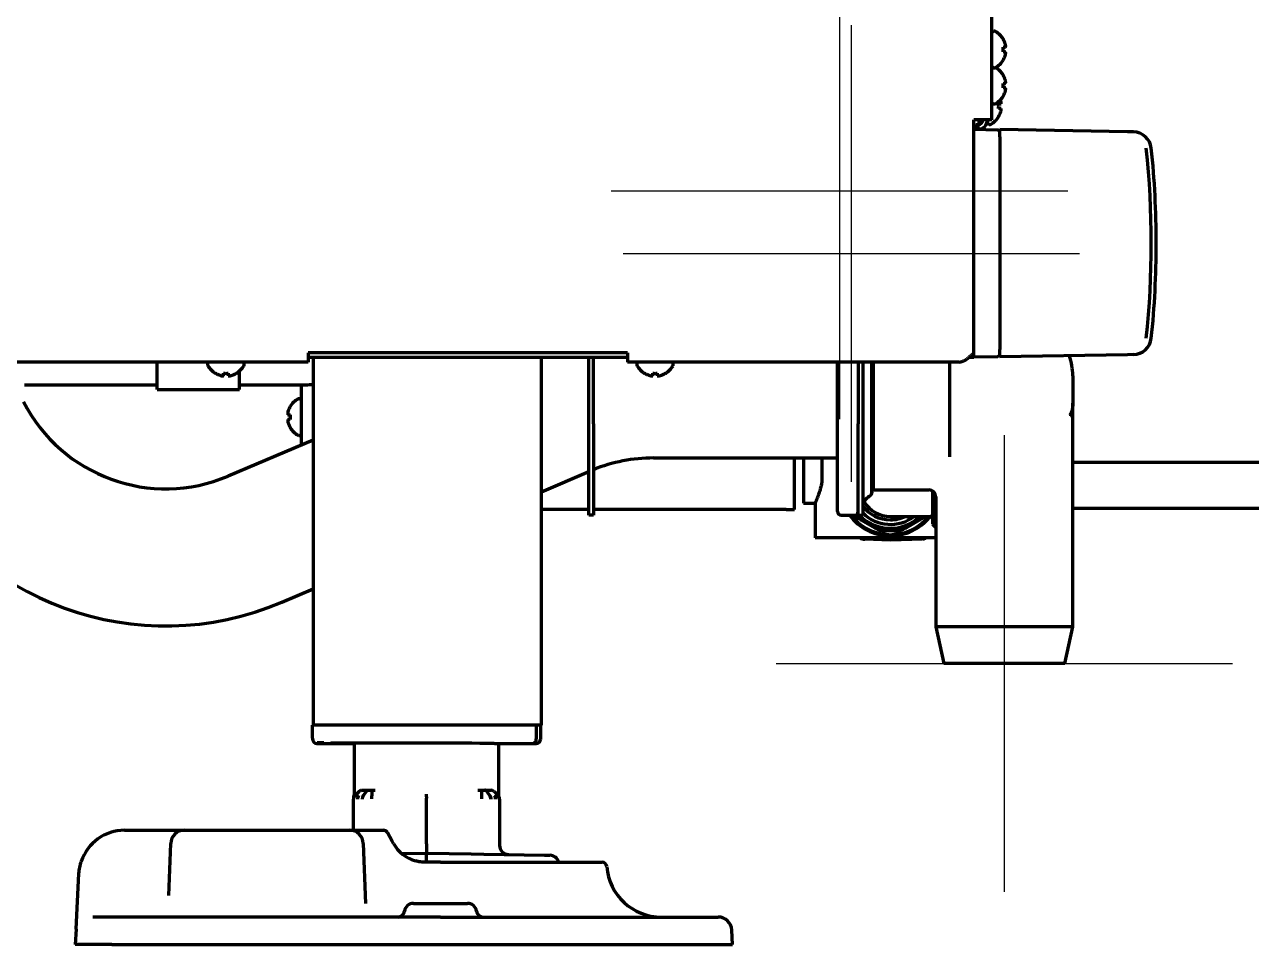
# Model space of a CAD drawing. Header units: inches. Extents: x 904 to 7172, y 213 to 5528.
# Drawn here: x 1919.1 to 2187.9, y 1858.2 to 2059.6 of the extents above; entities that cross this region are included whole.
import ezdxf

# ---------------------------------------------------------------- set-up
doc = ezdxf.new("R2010")
doc.units = ezdxf.units.IN
doc.layers.add('GEOM', color=7, linetype='Continuous')

# ---------------------------------------------------------------- blocks, each defined once
blk = doc.blocks.new('A$C0B5A562A')
at = {"color": 6}
for p, q in [((0, 50), (0, -50)), ((-50, 0), (50, 0))]:
    blk.add_line(p, q, dxfattribs=at)
blk = doc.blocks.new('A$C29D5572B')
at = {"color": 1}
for p, q in [((0, 50), (0, -50)), ((-50, 0), (50, 0))]:
    blk.add_line(p, q, dxfattribs=at)
blk = doc.blocks.new('A$C0F8E2EAE')
blk.add_blockref('A$C29D5572B', (0, 0))
blk = doc.blocks.new('A$C76516A4E')
at = {"color": 3}
for p, q in [((0, 50), (0, -50)), ((-50, 0), (50, 0))]:
    blk.add_line(p, q, dxfattribs=at)

msp = doc.modelspace()

# ---------------------------------------------------------------- linework, layer by layer
at = {"linetype": 'Continuous', "lineweight": 70}
for p, q in [((2131.06, 2038.72), (2131.06, 3690.22)), ((2131.66, 2058.12), (2131.46, 2058.12)), ((2133.5, 2056.42), (2133.54, 2056.42)), ((2133.54, 2051.82), (2133.5, 2051.82)), ((2131.46, 2050.12), (2131.66, 2050.12)), ((2131.86, 2050.17), (2131.85, 2050.17)), ((2133.5, 2048.52), (2133.54, 2048.52)), ((2133.54, 2043.92), (2133.5, 2043.92)), ((2131.46, 2042.22), (2131.66, 2042.22)), ((2127.06, 1987.72), (2127.06, 2038.72)), ((2129.06, 2038.72), (2127.06, 2038.72)), ((2127.56, 2037.72), (2128.06, 2037.72)), ((2127.56, 2036.72), (2127.56, 2037.72)), ((2128.06, 2036.72), (2128.06, 2037.72)), ((2128.26, 2037.74), (2128.26, 2038.72)), ((2131.06, 2038.72), (2129.06, 2038.72)), ((2130.06, 2038.72), (2130.06, 2038.12)), ((2130.46, 2037.72), (2130.66, 2037.72)), ((2132.54, 2039.42), (2132.5, 2039.42)), ((2127.56, 2036.72), (2127.05, 2036.72)), ((2132.32, 2036.5), (2127.06, 2036.6)), ((2127.56, 2036.72), (2128.06, 2036.72)), ((2132.81, 2036.22), (2132.76, 2036.22)), ((2160.72, 2036.11), (2132.81, 2036.6)), ((2132.81, 2035), (2132.81, 2036.6)), ((2132.81, 2035), (2132.81, 1988.45)), ((2162.06, 2036.09), (2160.72, 2036.11)), ((2051.25, 1986.72), (1981.25, 1986.72)), ((1981.26, 1987.72), (1981.26, 1985.72)), ((2051.26, 1987.72), (1981.26, 1987.72)), ((1982.36, 1986.72), (1982.36, 1906.22)), ((2032.36, 1906.22), (2032.36, 1986.72)), ((2042.76, 1972.22), (2042.76, 1986.72)), ((2043.76, 1972.22), (2043.76, 1986.72)), ((2051.26, 1987.72), (2051.26, 1985.72)), ((2127.06, 1986.72), (2125.95, 1986.72)), ((2127.06, 1986.72), (2127.06, 1987.71)), ((2127.06, 1986.85), (2127.06, 1987.55)), ((2127.06, 1986.85), (2132.32, 1986.94)), ((2132.76, 1987.22), (2132.81, 1987.22)), ((2132.81, 1986.85), (2132.81, 1988.45)), ((2160.72, 1987.33), (2132.81, 1986.85)), ((2162.06, 1987.36), (2160.72, 1987.33)), ((1981.26, 1985.72), (1157.26, 1985.72)), ((1948.21, 1981.72), (1948.21, 1985.72)), ((1959.26, 1985.32), (1959.26, 1985.12)), ((1966.21, 1981.72), (1966.21, 1983.72)), ((1967.26, 1985.12), (1967.26, 1985.32)), ((2123.86, 1985.72), (2051.26, 1985.72)), ((2053.26, 1985.32), (2053.26, 1985.12)), ((2061.26, 1985.12), (2061.26, 1985.32)), ((2097.26, 1952.97), (2097.26, 1985.72)), ((2101.76, 1985.72), (2101.76, 1972.22)), ((2102.76, 1985.72), (2102.76, 1972.22)), ((2104.76, 1957.25), (2104.76, 1985.72)), ((2105.01, 1985.72), (2105.01, 1957.47)), ((2121.76, 1985.72), (2121.76, 1964.95)), ((1948.21, 1979.72), (1948.21, 1981.72)), ((1960.96, 1983.24), (1960.96, 1983.28)), ((1965.56, 1983.28), (1965.56, 1983.24)), ((1966.21, 1979.72), (1966.21, 1981.72)), ((2054.96, 1983.24), (2054.96, 1983.28)), ((2059.56, 1983.28), (2059.56, 1983.24)), ((2148.76, 1982.72), (2148.76, 1976.72)), ((1919.15, 1980.72), (1948.21, 1980.72)), ((1948.21, 1979.72), (1966.21, 1979.72)), ((1966.21, 1980.72), (1979.15, 1980.72)), ((1979.81, 1967.57), (1979.81, 1980.76)), ((1977.33, 1975.97), (1977.36, 1975.97)), ((1979.41, 1977.67), (1979.21, 1977.67)), ((2148.76, 1927.72), (2148.76, 1976.7)), ((1977.36, 1971.37), (1977.33, 1971.37)), ((2042.76, 1952.22), (2042.76, 1972.22)), ((2043.76, 1972.22), (2043.76, 1952.22)), ((2101.76, 1952.22), (2101.76, 1972.22)), ((2102.76, 1972.22), (2102.76, 1952.22)), ((1982.36, 1968.65), (1963.77, 1960.75)), ((1979.21, 1969.67), (1979.41, 1969.67)), ((2056.94, 1964.72), (2097.26, 1964.72)), ((2087.81, 1953.42), (2087.81, 1964.72)), ((2089.81, 1964.72), (2089.81, 1962.27)), ((2093.81, 1964.72), (2093.81, 1959.4)), ((2089.81, 1962.27), (2089.81, 1954.82)), ((2195.61, 1963.72), (2148.76, 1963.72)), ((2032.36, 1957.3), (2042.76, 1961.72)), ((2104.76, 1957.41), (2105.01, 1957.47)), ((2105.01, 1957.72), (2117.26, 1957.72)), ((2118.01, 1957.52), (2118.01, 1950.22)), ((2089.81, 1954.82), (2092.35, 1954.82)), ((2092.31, 1954.92), (2092.31, 1947.22)), ((2118.76, 1956.22), (2118.76, 1927.72)), ((2042.76, 1953.42), (2032.36, 1953.42)), ((2043.76, 1952.22), (2042.76, 1952.22)), ((2086.01, 1953.42), (2043.76, 1953.42)), ((2086.01, 1953.42), (2087.81, 1953.42)), ((2098.01, 1952.22), (2101.01, 1952.22)), ((2101.76, 1952.22), (2102.76, 1952.22)), ((2108.81, 1951.92), (2117.51, 1951.92)), ((2148.76, 1953.72), (2195.61, 1953.72)), ((2102.49, 1951.11), (2105.38, 1949.45)), ((2112.24, 1949.45), (2115.13, 1951.11)), ((2118.01, 1950.22), (2118.76, 1949.47)), ((2107.81, 1947.22), (2092.31, 1947.22)), ((2108.81, 1946.72), (2103.22, 1946.92)), ((2106.81, 1947.22), (2106.81, 1947.02)), ((2107.81, 1947.02), (2106.81, 1947.02)), ((2107.81, 1947.22), (2107.81, 1947.02)), ((2109.81, 1947.22), (2107.81, 1947.22)), ((2109.81, 1947.02), (2107.81, 1947.02)), ((2108.81, 1946.72), (2108.81, 1947.22)), ((2115.84, 1946.97), (2108.81, 1946.72)), ((2109.81, 1947.02), (2109.81, 1947.22)), ((2118.76, 1947.22), (2109.81, 1947.22)), ((2110.81, 1947.02), (2109.81, 1947.02)), ((2110.81, 1947.22), (2110.81, 1947.02)), ((1975.5, 1933.14), (1982.36, 1936.05)), ((2118.76, 1927.72), (2120.51, 1919.72)), ((2148.76, 1927.72), (2118.76, 1927.72)), ((2147.01, 1919.72), (2148.76, 1927.72)), ((2147.01, 1919.72), (2120.51, 1919.72)), ((1982.21, 1906.22), (1982.36, 1906.22)), ((1982.21, 1903.37), (1982.21, 1906.22)), ((1984.16, 1906.22), (1982.36, 1906.22)), ((2030.56, 1906.22), (1984.16, 1906.22)), ((2032.36, 1906.22), (2030.56, 1906.22)), ((2031.25, 1906.22), (2031.25, 1903.22)), ((2031.25, 1906.22), (2031.25, 1903.22)), ((2032.21, 1903.23), (2032.21, 1906.22)), ((1982.21, 1903.37), (1982.21, 1903.23)), ((1983.64, 1902.22), (1983.87, 1902.22)), ((1983.88, 1902.22), (1991.33, 1902.22)), ((1983.88, 1902.22), (1991.33, 1902.22)), ((1991.33, 1902.31), (1991.33, 1890.53)), ((2022.06, 1902.22), (2030.54, 1902.22)), ((2022.06, 1902.22), (2030.54, 1902.22)), ((2023.08, 1890.53), (2023.08, 1902.22)), ((2030.55, 1902.22), (2030.78, 1902.22)), ((1991.21, 1883.22), (1991.21, 1890.03)), ((1992.42, 1891.68), (1991.5, 1890.73)), ((1993.12, 1891.98), (1993.43, 1891.98)), ((1993.97, 1891.7), (1993.32, 1890.76)), ((1993.43, 1891.98), (1994.46, 1892)), ((1995.19, 1891.72), (1995.19, 1890.78)), ((1995.2, 1892.01), (1995.96, 1892.03)), ((2007.21, 1880.22), (2007.21, 1890.28)), ((2018.46, 1892.03), (2019.22, 1892.01)), ((2019.23, 1891.72), (2019.23, 1890.78)), ((2019.96, 1892), (2020.99, 1891.98)), ((2020.45, 1891.7), (2021.1, 1890.76)), ((2020.99, 1891.98), (2021.3, 1891.98)), ((2021.1, 1890.76), (2021.1, 1890.76)), ((2022, 1891.68), (2022.92, 1890.73)), ((2023.21, 1890.03), (2023.21, 1879.91)), ((1941.06, 1883.22), (1945.94, 1883.22)), ((1945.94, 1883.22), (1954.16, 1883.22)), ((1954.16, 1883.22), (1959.65, 1883.22)), ((1959.65, 1883.22), (1984.87, 1883.22)), ((1984.87, 1883.22), (1990.36, 1883.22)), ((1990.36, 1883.22), (1996.36, 1883.22)), ((1996.36, 1883.22), (1997.76, 1883.22)), ((1999.69, 1880.81), (1998.63, 1882.71)), ((1950.76, 1868.96), (1951.16, 1880.33)), ((1993.36, 1880.33), (1993.82, 1867.21)), ((1999.97, 1880.32), (1999.69, 1880.81)), ((2001.77, 1878.13), (2007.1, 1878.22)), ((2010.26, 1876.22), (2006.95, 1876.22)), ((2007.1, 1878.22), (2007.21, 1878.22)), ((2007.21, 1878.22), (2007.31, 1878.22)), ((2007.31, 1878.22), (2017.01, 1878.05)), ((2010.26, 1876.22), (2045.68, 1876.22)), ((2017.01, 1878.05), (2019.76, 1878)), ((2019.76, 1878), (2033.06, 1877.77)), ((2033.06, 1877.77), (2034.23, 1877.75)), ((1930.44, 1861.6), (1931.07, 1873.75)), ((2004.35, 1867.22), (2016.16, 1867.22)), ((1938.41, 1864.22), (1934.09, 1864.22)), ((2010.26, 1864.22), (1938.41, 1864.22)), ((2010.26, 1864.22), (2071.1, 1864.22)), ((1930.44, 1861.6), (1930.26, 1858.22)), ((2074.26, 1858.22), (2074.09, 1861.38)), ((1938.25, 1858.22), (1930.26, 1858.22)), ((1938.25, 1858.22), (2010.26, 1858.22)), ((2010.26, 1858.22), (2074.26, 1858.22))]:
    msp.add_line(p, q, dxfattribs=at)
for centre, radius, start, end in [((2131.46, 2057.72), 0.4, 90, 180), ((2131.66, 2057.72), 0.4, 59.6988, 90), ((2129.44, 2053.92), 4.8, 31.5837, 59.6988), ((2129.76, 2054.12), 3.78, 0.0035, 7.6041), ((2129.76, 2054.12), 3.78, 352.3959, 359.9965), ((2129.44, 2054.32), 4.8, 300.3012, 328.4186), ((2131.46, 2050.52), 0.4, 180, 270), ((2131.46, 2049.82), 0.4, 118.9561, 180), ((2131.66, 2050.52), 0.4, 270, 300.3012), ((2129.44, 2046.02), 4.8, 31.5837, 59.6988), ((2129.76, 2046.22), 3.78, 0.0035, 7.6041), ((2129.76, 2046.22), 3.78, 352.3959, 359.9965), ((2131.46, 2042.62), 0.4, 180, 270), ((2129.44, 2046.42), 4.8, 300.3012, 328.4186), ((2131.66, 2042.62), 0.4, 270, 300.3012), ((2128.76, 2041.72), 3.78, 0.0035, 7.6041), ((2128.76, 2041.72), 3.78, 352.3959, 359.9965), ((2128.06, 2038.72), 1, 270, 0), ((2128.06, 2038.72), 2, 270, 0), ((2130.46, 2038.12), 0.4, 180, 270), ((2130.66, 2038.12), 0.4, 270, 300.3012), ((2128.44, 2041.92), 4.8, 300.3012, 328.4186), ((2132.31, 2036.01), 0.5, 0, 89), ((2161.99, 2032.09), 4, 5.987, 89), ((1967.81, 2011.72), 199.25, 0, 5.987), ((1967.81, 2011.72), 199.25, 354.013, 0), ((2161.99, 1991.36), 4, 271, 354.013), ((2132.31, 1987.44), 0.5, 271, 0), ((2134.76, 1982.72), 14, 0, 18.2798), ((1959.66, 1985.32), 0.4, 90, 180), ((1959.66, 1985.12), 0.4, 180, 210.3012), ((1963.46, 1987.34), 4.8, 210.3012, 238.6273), ((1963.06, 1987.34), 4.8, 301.3727, 329.6988), ((1966.86, 1985.32), 0.4, 0, 90), ((1966.86, 1985.12), 0.4, 329.6988, 0), ((2053.66, 1985.32), 0.4, 90, 180), ((2053.66, 1985.12), 0.4, 180, 210.3012), ((2057.46, 1987.34), 4.8, 210.3012, 238.6273), ((2057.06, 1987.34), 4.8, 301.3727, 329.6988), ((2060.86, 1985.32), 0.4, 0, 90), ((2060.86, 1985.12), 0.4, 329.6988, 0), ((1950.08, 1992.96), 35, 207.0721, 293.0255), ((1981.43, 1973.47), 4.8, 120.3012, 148.4186), ((1979.21, 1977.27), 0.4, 90, 120.3012), ((1979.41, 1977.27), 0.4, 0, 90), ((1981.11, 1973.67), 3.78, 172.3959, 179.9965), ((1981.11, 1973.67), 3.78, 180.0035, 187.6041), ((1981.43, 1973.87), 4.8, 211.5837, 239.6988), ((1979.41, 1970.07), 0.4, 270, 0), ((1979.21, 1970.07), 0.4, 239.6988, 270), ((2056.94, 1929.72), 35, 90, 112.1286), ((1950.08, 1992.96), 65, 207.0721, 293.0255), ((2103.76, 1957.25), 1, 306.1436, 0), ((2117.26, 1956.22), 1.5, 359.9468, 90.6469), ((2109.07, 1949.98), 8, 126.1436, 142.769), ((2108.81, 1958.72), 7.55, 216.7425, 270), ((2108.81, 1958.72), 6.8, 211.9641, 270), ((2098.01, 1952.97), 0.75, 180, 270), ((2108.81, 1958.72), 11.05, 216.0281, 322.0144), ((2108.81, 1958.72), 10.8, 217.003, 265.4744), ((2101.01, 1952.97), 0.75, 270, 0), ((2108.81, 1958.72), 9.89, 220.6265, 230.3074), ((2108.81, 1958.72), 9.65, 220.3537, 315.1969), ((2108.81, 1958.72), 9.4, 223.7512, 313.6612), ((2108.81, 1958.72), 8.55, 224.9606, 307.3106), ((2108.81, 1958.72), 7.55, 270, 295.7569), ((2108.81, 1958.72), 10.8, 274.5256, 320.9766), ((2108.81, 1958.72), 9.89, 309.6926, 316.5692), ((2117.51, 1951.42), 0.5, 0, 90), ((2108.81, 1958.72), 9.89, 249.6926, 290.3074), ((2103.31, 1949.42), 2.5, 241.3332, 268), ((2108.81, 1958.72), 10.8, 265.4744, 274.5256), ((2115.81, 1947.97), 1, 272, 311.8365), ((1992.21, 1890.03), 1, 135.5, 180), ((1989.33, 1890.89), 2, 344.3099, 0.04), ((1993.14, 1890.98), 1, 91, 135.5), ((2022.21, 1890.03), 1, 0, 44.5), ((1941.06, 1873.22), 10, 90, 161.5533), ((1954.16, 1880.22), 3, 90, 178), ((1990.36, 1880.22), 3, 2, 90), ((1997.76, 1882.22), 1, 29.22, 90), ((2006.95, 1884.22), 8, 209.22, 254.6843), ((2025.21, 1879.91), 2, 180, 269), ((2034.2, 1875.75), 2, 13.6323, 89), ((2045.68, 1875.22), 1, 4.4117, 90), ((2058.64, 1876.22), 12, 184.4117, 270), ((2000.89, 1865.72), 1.5, 270, 351.7868), ((2004.35, 1865.22), 2, 90, 171.7868), ((2016.16, 1865.22), 2, 8.2132, 90), ((2019.63, 1865.72), 1.5, 188.2132, 270), ((2071.1, 1861.22), 3, 3, 90)]:
    msp.add_arc(centre, radius, start, end, dxfattribs=at)
for centre, major_axis, ratio, start_param, end_param in [((1968.23, 2011.72), (0, -197.77), 0.999848, 1.465422, 1.67617), ((1983.21, 1903.23), (1, 0), 0.999995, 3.141593, 4.709304), ((2030.54, 1903.22), (0, 1), 0.707107, 3.141593, 4.712389), ((2030.54, 1903.22), (0, 1), 0.707107, 3.141593, 4.712389), ((2031.21, 1903.23), (1, 0), 0.999995, 4.715474, 6.283185), ((1984.71, 1902.22), (-1.5, 0), 0.003085, 0.00001, 0.785408), ((1984.71, 1902.36), (-1.5, 0), 0.003085, 4.712399, 5.977528), ((2007.21, 1902.22), (-21, 0.06), 0.003085, 3.927, 6.996876), ((2029.71, 1902.22), (1.5, 0), 0.003085, 5.497778, 6.283176), ((1992.8, 1890.04), (0.01, -1), 0.707088, 3.925849, 4.70425), ((2019.2, 1891.01), (-0.017, -1), 0.01745, 2.356346, 3.141594), ((2020.59, 1890.06), (-0.017, -1), 0.707053, 1.583129, 2.362365), ((2021.28, 1890.98), (0, 1), 1, 5.48906, 6.265732), ((2021.62, 1890.04), (-0.01, -1), 0.707088, 1.578072, 2.357338)]:
    msp.add_ellipse(centre, major_axis=major_axis, ratio=ratio, start_param=start_param, end_param=end_param, dxfattribs=at)
for points, degree in [([(2134.06, 2055.12), (2134.04, 2055.18), (2134.01, 2055.28), (2133.96, 2055.45), (2133.9, 2055.6), (2133.84, 2055.76), (2133.78, 2055.91), (2133.7, 2056.07), (2133.62, 2056.23), (2133.54, 2056.36), (2133.5, 2056.42)], 3), ([(2134.06, 2053.62), (2134.04, 2053.62), (2134.01, 2053.62), (2133.96, 2053.62), (2133.9, 2053.62), (2133.84, 2053.62), (2133.78, 2053.62), (2133.7, 2053.62), (2133.62, 2053.62), (2133.54, 2053.62), (2133.5, 2053.62)], 3), ([(2134.06, 2054.62), (2134.06, 2054.65), (2134.06, 2054.69), (2134.07, 2054.76), (2134.07, 2054.84), (2134.07, 2054.91), (2134.07, 2054.98), (2134.06, 2055.05), (2134.06, 2055.1), (2134.06, 2055.12)], 3), ([(2134.06, 2053.12), (2134.06, 2053.15), (2134.06, 2053.2), (2134.07, 2053.27), (2134.07, 2053.34), (2134.07, 2053.41), (2134.07, 2053.48), (2134.06, 2053.55), (2134.06, 2053.6), (2134.06, 2053.62)], 3), ([(2134.06, 2047.22), (2134.04, 2047.28), (2134.01, 2047.38), (2133.96, 2047.55), (2133.9, 2047.7), (2133.84, 2047.86), (2133.78, 2048.01), (2133.7, 2048.17), (2133.62, 2048.33), (2133.54, 2048.46), (2133.5, 2048.52)], 3), ([(2134.06, 2045.72), (2134.04, 2045.72), (2134.01, 2045.72), (2133.96, 2045.72), (2133.9, 2045.72), (2133.84, 2045.72), (2133.78, 2045.72), (2133.7, 2045.72), (2133.62, 2045.72), (2133.54, 2045.72), (2133.5, 2045.72)], 3), ([(2134.06, 2046.72), (2134.06, 2046.75), (2134.06, 2046.79), (2134.07, 2046.86), (2134.07, 2046.94), (2134.07, 2047.01), (2134.07, 2047.08), (2134.06, 2047.15), (2134.06, 2047.2), (2134.06, 2047.22)], 3), ([(2134.06, 2045.22), (2134.06, 2045.25), (2134.06, 2045.3), (2134.07, 2045.37), (2134.07, 2045.44), (2134.07, 2045.51), (2134.07, 2045.58), (2134.06, 2045.65), (2134.06, 2045.7), (2134.06, 2045.72)], 3), ([(2133.06, 2042.22), (2133.06, 2042.25), (2133.06, 2042.29), (2133.07, 2042.36), (2133.07, 2042.44), (2133.07, 2042.51), (2133.07, 2042.58), (2133.06, 2042.65), (2133.06, 2042.7), (2133.06, 2042.72)], 3), ([(2133.06, 2041.22), (2133.04, 2041.22), (2133.01, 2041.22), (2132.96, 2041.22), (2132.9, 2041.22), (2132.84, 2041.22), (2132.78, 2041.22), (2132.7, 2041.22), (2132.62, 2041.22), (2132.54, 2041.22), (2132.5, 2041.22)], 3), ([(2133.06, 2040.72), (2133.06, 2040.75), (2133.06, 2040.8), (2133.07, 2040.87), (2133.07, 2040.94), (2133.07, 2041.01), (2133.07, 2041.08), (2133.06, 2041.15), (2133.06, 2041.2), (2133.06, 2041.22)], 3), ([(2123.86, 1985.72), (2123.94, 1985.72), (2124.09, 1985.73), (2124.32, 1985.77), (2124.54, 1985.83), (2124.77, 1985.92), (2125, 1986.02), (2125.23, 1986.15), (2125.46, 1986.3), (2125.69, 1986.47), (2125.92, 1986.66), (2126.14, 1986.85), (2126.37, 1987.06), (2126.6, 1987.28), (2126.83, 1987.5), (2126.98, 1987.65), (2127.06, 1987.72)], 3), ([(1962.26, 1982.73), (1962.28, 1982.72), (1962.33, 1982.72), (1962.4, 1982.71), (1962.47, 1982.71), (1962.55, 1982.71), (1962.62, 1982.71), (1962.69, 1982.72), (1962.74, 1982.72), (1962.76, 1982.73)], 3), ([(1962.76, 1982.73), (1962.76, 1982.74), (1962.76, 1982.77), (1962.76, 1982.82), (1962.76, 1982.88), (1962.76, 1982.94), (1962.76, 1983), (1962.76, 1983.08), (1962.76, 1983.17), (1962.76, 1983.24), (1962.76, 1983.28)], 3), ([(1962.76, 1983.28), (1962.93, 1983.25), (1963.26, 1983.23), (1963.59, 1983.25), (1963.76, 1983.28)], 3), ([(1963.76, 1982.73), (1963.79, 1982.72), (1963.84, 1982.72), (1963.91, 1982.71), (1963.98, 1982.71), (1964.05, 1982.71), (1964.12, 1982.71), (1964.19, 1982.72), (1964.24, 1982.72), (1964.26, 1982.73)], 3), ([(1964.26, 1982.73), (1964.31, 1982.74), (1964.42, 1982.77), (1964.58, 1982.82), (1964.74, 1982.88), (1964.9, 1982.94), (1965.05, 1983), (1965.21, 1983.08), (1965.37, 1983.17), (1965.5, 1983.24), (1965.56, 1983.28)], 3), ([(1979.15, 1980.72), (1980.22, 1980.73), (1981.3, 1980.76), (1982.37, 1980.79)], 3), ([(2056.26, 1982.73), (2056.28, 1982.72), (2056.33, 1982.72), (2056.4, 1982.71), (2056.47, 1982.71), (2056.55, 1982.71), (2056.62, 1982.71), (2056.69, 1982.72), (2056.74, 1982.72), (2056.76, 1982.73)], 3), ([(2056.76, 1982.73), (2056.76, 1982.74), (2056.76, 1982.77), (2056.76, 1982.82), (2056.76, 1982.88), (2056.76, 1982.94), (2056.76, 1983), (2056.76, 1983.08), (2056.76, 1983.17), (2056.76, 1983.24), (2056.76, 1983.28)], 3), ([(2056.76, 1983.28), (2056.93, 1983.25), (2057.26, 1983.23), (2057.59, 1983.25), (2057.76, 1983.28)], 3), ([(2057.76, 1982.73), (2057.79, 1982.72), (2057.84, 1982.72), (2057.91, 1982.71), (2057.98, 1982.71), (2058.05, 1982.71), (2058.12, 1982.71), (2058.19, 1982.72), (2058.24, 1982.72), (2058.26, 1982.73)], 3), ([(2058.26, 1982.73), (2058.31, 1982.74), (2058.42, 1982.77), (2058.58, 1982.82), (2058.74, 1982.88), (2058.9, 1982.94), (2059.05, 1983), (2059.21, 1983.08), (2059.37, 1983.17), (2059.5, 1983.24), (2059.56, 1983.28)], 3), ([(1976.81, 1974.67), (1976.81, 1974.65), (1976.8, 1974.59), (1976.8, 1974.52), (1976.8, 1974.45), (1976.8, 1974.38), (1976.8, 1974.31), (1976.81, 1974.24), (1976.81, 1974.19), (1976.81, 1974.17)], 3), ([(1976.81, 1973.17), (1976.81, 1973.15), (1976.81, 1973.1), (1976.8, 1973.03), (1976.8, 1972.96), (1976.8, 1972.89), (1976.8, 1972.81), (1976.81, 1972.74), (1976.81, 1972.7), (1976.81, 1972.67)], 3), ([(1976.81, 1974.17), (1976.83, 1974.17), (1976.86, 1974.17), (1976.91, 1974.17), (1976.96, 1974.17), (1977.03, 1974.17), (1977.09, 1974.17), (1977.17, 1974.17), (1977.25, 1974.17), (1977.33, 1974.17), (1977.36, 1974.17)], 3), ([(1976.81, 1972.67), (1976.83, 1972.62), (1976.86, 1972.51), (1976.91, 1972.35), (1976.96, 1972.19), (1977.03, 1972.03), (1977.09, 1971.88), (1977.17, 1971.73), (1977.25, 1971.56), (1977.33, 1971.44), (1977.36, 1971.37)], 3), ([(1991.26, 1890.35), (1991.24, 1890.3), (1991.28, 1890.38)], 2), ([(2021.1, 1890.76), (2021.11, 1890.74), (2021.14, 1890.69), (2021.18, 1890.61), (2021.22, 1890.53), (2021.25, 1890.44), (2021.27, 1890.35), (2021.28, 1890.25), (2021.29, 1890.15), (2021.29, 1890.09), (2021.29, 1890.06)], 3), ([(2023.17, 1890.33), (2023.17, 1890.32), (2023.17, 1890.32)], 2)]:
    msp.add_open_spline(points, degree=degree, dxfattribs=at)
for points, knots in [([(2133.5, 2054.62), (2133.63, 2054.62), (2133.74, 2054.62), (2133.87, 2054.62), (2133.92, 2054.62), (2133.99, 2054.62), (2134.03, 2054.62), (2134.06, 2054.62)], [0, 0, 0, 0, 0.5, 0.5, 0.75, 0.75, 1, 1, 1, 1]), ([(2133.5, 2051.82), (2133.63, 2052.02), (2133.74, 2052.23), (2133.87, 2052.56), (2133.92, 2052.67), (2133.99, 2052.89), (2134.03, 2053.01), (2134.06, 2053.12)], [0, 0, 0, 0, 0.5, 0.5, 0.75, 0.75, 1, 1, 1, 1]), ([(2133.5, 2046.72), (2133.63, 2046.72), (2133.74, 2046.72), (2133.87, 2046.72), (2133.92, 2046.72), (2133.99, 2046.72), (2134.03, 2046.72), (2134.06, 2046.72)], [0, 0, 0, 0, 0.5, 0.5, 0.75, 0.75, 1, 1, 1, 1]), ([(2133.06, 2042.72), (2133.04, 2042.78), (2133.01, 2042.88), (2132.96, 2043.03), (2132.93, 2043.13), (2132.92, 2043.17)], [0, 0, 0, 0, 0.357846, 0.715692, 1, 1, 1, 1]), ([(2133.5, 2043.92), (2133.63, 2044.12), (2133.74, 2044.33), (2133.87, 2044.66), (2133.92, 2044.77), (2133.99, 2044.99), (2134.03, 2045.11), (2134.06, 2045.22)], [0, 0, 0, 0, 0.5, 0.5, 0.75, 0.75, 1, 1, 1, 1]), ([(2132.5, 2042.22), (2132.63, 2042.22), (2132.74, 2042.22), (2132.87, 2042.22), (2132.92, 2042.22), (2132.99, 2042.22), (2133.03, 2042.22), (2133.06, 2042.22)], [0, 0, 0, 0, 0.5, 0.5, 0.75, 0.75, 1, 1, 1, 1]), ([(2132.5, 2039.42), (2132.63, 2039.62), (2132.74, 2039.83), (2132.87, 2040.16), (2132.92, 2040.27), (2132.99, 2040.49), (2133.03, 2040.61), (2133.06, 2040.72)], [0, 0, 0, 0, 0.5, 0.5, 0.75, 0.75, 1, 1, 1, 1]), ([(2127.02, 2037.03), (2127.03, 2037.02), (2127.08, 2036.97), (2127.16, 2036.89), (2127.26, 2036.82), (2127.36, 2036.76), (2127.46, 2036.73), (2127.53, 2036.72), (2127.56, 2036.72)], [0, 0, 0, 0, 0.073109, 0.258487, 0.443865, 0.629243, 0.814622, 1, 1, 1, 1]), ([(1960.96, 1983.28), (1961.16, 1983.15), (1961.37, 1983.04), (1961.7, 1982.91), (1961.81, 1982.86), (1962.03, 1982.79), (1962.14, 1982.76), (1962.26, 1982.73)], [0, 0, 0, 0, 0.5, 0.5, 0.75, 0.75, 1, 1, 1, 1]), ([(1963.76, 1983.28), (1963.76, 1983.15), (1963.76, 1983.04), (1963.76, 1982.91), (1963.76, 1982.86), (1963.76, 1982.79), (1963.76, 1982.76), (1963.76, 1982.73)], [0, 0, 0, 0, 0.5, 0.5, 0.75, 0.75, 1, 1, 1, 1]), ([(2054.96, 1983.28), (2055.16, 1983.15), (2055.37, 1983.04), (2055.7, 1982.91), (2055.81, 1982.86), (2056.03, 1982.79), (2056.14, 1982.76), (2056.26, 1982.73)], [0, 0, 0, 0, 0.5, 0.5, 0.75, 0.75, 1, 1, 1, 1]), ([(2057.76, 1983.28), (2057.76, 1983.15), (2057.76, 1983.04), (2057.76, 1982.91), (2057.76, 1982.86), (2057.76, 1982.79), (2057.76, 1982.76), (2057.76, 1982.73)], [0, 0, 0, 0, 0.5, 0.5, 0.75, 0.75, 1, 1, 1, 1]), ([(1977.36, 1975.97), (1977.24, 1975.77), (1977.13, 1975.56), (1976.99, 1975.23), (1976.95, 1975.12), (1976.88, 1974.9), (1976.84, 1974.79), (1976.81, 1974.67)], [0, 0, 0, 0, 0.5, 0.5, 0.75, 0.75, 1, 1, 1, 1]), ([(2148.76, 1976.72), (2148.76, 1976.71), (2148.76, 1976.7), (2148.76, 1976.67), (2148.76, 1976.65), (2148.76, 1976.63), (2148.76, 1976.6), (2148.76, 1976.59), (2148.76, 1976.57), (2148.76, 1976.56), (2148.76, 1976.54), (2148.76, 1976.52), (2148.76, 1976.49), (2148.76, 1976.47), (2148.76, 1976.45), (2148.76, 1976.42), (2148.76, 1976.37), (2148.75, 1976.3), (2148.75, 1976.21), (2148.75, 1976.12), (2148.74, 1976.03), (2148.74, 1975.94), (2148.73, 1975.85), (2148.72, 1975.76), (2148.71, 1975.67), (2148.7, 1975.58), (2148.68, 1975.41), (2148.65, 1975.17), (2148.58, 1974.86), (2148.49, 1974.55), (2148.38, 1974.26), (2148.27, 1974.04), (2148.21, 1973.93), (2148.2, 1973.91)], [0, 0, 0, 0, 0.006414, 0.012873, 0.019375, 0.025923, 0.032516, 0.036173, 0.040345, 0.045031, 0.050233, 0.05595, 0.062183, 0.068931, 0.076195, 0.083976, 0.092272, 0.118772, 0.145593, 0.172739, 0.200216, 0.228029, 0.256183, 0.284682, 0.313532, 0.342737, 0.3723, 0.483858, 0.599012, 0.717927, 0.840752, 0.967623, 1, 1, 1, 1]), ([(2148.76, 1976.72), (2148.76, 1976.7), (2148.76, 1976.67), (2148.76, 1976.61), (2148.76, 1976.56), (2148.76, 1976.52), (2148.76, 1976.47), (2148.76, 1976.42), (2148.75, 1976.38), (2148.75, 1976.33), (2148.75, 1976.28), (2148.75, 1976.23), (2148.75, 1976.18), (2148.74, 1976.12), (2148.74, 1976.06), (2148.73, 1975.99), (2148.73, 1975.92), (2148.72, 1975.85), (2148.71, 1975.78), (2148.7, 1975.71), (2148.69, 1975.59), (2148.66, 1975.43), (2148.62, 1975.24), (2148.57, 1975.05), (2148.51, 1974.86), (2148.44, 1974.68), (2148.35, 1974.5), (2148.27, 1974.36), (2148.22, 1974.28), (2148.21, 1974.25)], [0, 0, 0, 0, 0.01648, 0.032649, 0.048489, 0.064002, 0.079189, 0.094051, 0.108025, 0.123301, 0.139876, 0.157749, 0.176917, 0.19738, 0.219135, 0.242181, 0.266517, 0.292141, 0.319052, 0.347249, 0.376731, 0.453662, 0.532706, 0.613877, 0.697185, 0.782642, 0.870257, 0.960037, 1, 1, 1, 1]), ([(1977.36, 1973.17), (1977.24, 1973.17), (1977.13, 1973.17), (1976.99, 1973.17), (1976.95, 1973.17), (1976.88, 1973.17), (1976.84, 1973.17), (1976.81, 1973.17)], [0, 0, 0, 0, 0.5, 0.5, 0.75, 0.75, 1, 1, 1, 1]), ([(2093.81, 1959.4), (2093.78, 1959.23), (2093.74, 1959.06), (2093.67, 1958.74), (2093.59, 1958.42), (2093.47, 1957.97), (2093.39, 1957.68), (2093.33, 1957.47), (2093.3, 1957.4), (2093.27, 1957.3), (2093.26, 1957.27), (2093.24, 1957.2), (2093.18, 1957.04), (2093.09, 1956.75), (2092.96, 1956.4), (2092.84, 1956.09), (2092.77, 1955.89), (2092.72, 1955.78), (2092.71, 1955.76), (2092.69, 1955.71), (2092.68, 1955.69), (2092.66, 1955.63), (2092.64, 1955.59), (2092.59, 1955.47), (2092.53, 1955.32), (2092.45, 1955.14), (2092.41, 1955.05), (2092.37, 1954.97), (2092.36, 1954.93), (2092.34, 1954.9), (2092.34, 1954.89), (2092.34, 1954.88), (2092.33, 1954.86), (2092.32, 1954.85), (2092.31, 1954.83), (2092.31, 1954.82), (2092.31, 1954.82)], [0, 0, 0, 0, 0.062484, 0.062484, 0.124969, 0.187453, 0.249938, 0.249938, 0.28118, 0.28118, 0.296801, 0.296801, 0.312422, 0.374906, 0.437391, 0.499875, 0.562359, 0.562359, 0.577981, 0.577981, 0.593602, 0.593602, 0.624844, 0.624844, 0.687328, 0.749813, 0.812297, 0.812297, 0.874781, 0.874781, 0.890402, 0.890402, 0.906023, 0.937266, 0.937266, 1, 1, 1, 1]), ([(2102.49, 1951.11), (2102.06, 1951.36), (2101.62, 1951.61), (2100.98, 1951.98), (2100.77, 1952.1), (2100.56, 1952.23)], [0, 0, 0, 0, 0.670045, 0.670045, 1, 1, 1, 1]), ([(2116.52, 1951.92), (2116.49, 1951.9), (2116.46, 1951.88), (2116, 1951.61), (2115.56, 1951.36), (2115.13, 1951.11)], [0, 0, 0, 0, 0.070632, 0.070632, 1, 1, 1, 1]), ([(2107.96, 1947.96), (2107.53, 1948.2), (2107.11, 1948.45), (2106.25, 1948.94), (2105.81, 1949.19), (2105.38, 1949.45)], [0, 0, 0, 0, 0.5, 0.5, 1, 1, 1, 1]), ([(2112.24, 1949.45), (2111.81, 1949.19), (2111.37, 1948.94), (2110.51, 1948.45), (2110.09, 1948.2), (2109.66, 1947.96)], [0, 0, 0, 0, 0.5, 0.5, 1, 1, 1, 1]), ([(1992.29, 1890.75), (1992.29, 1890.74), (1992.28, 1890.72), (1992.26, 1890.7), (1992.25, 1890.69), (1992.23, 1890.65), (1992.22, 1890.62), (1992.18, 1890.54), (1992.16, 1890.48), (1992.13, 1890.39), (1992.13, 1890.36), (1992.11, 1890.3), (1992.11, 1890.27), (1992.1, 1890.2), (1992.09, 1890.16), (1992.09, 1890.12), (1992.09, 1890.11), (1992.09, 1890.1), (1992.09, 1890.08), (1992.09, 1890.06), (1992.09, 1890.04)], [0, 0, 0, 0, 0.0625, 0.0625, 0.125, 0.125, 0.25, 0.25, 0.5, 0.5, 0.625, 0.625, 0.75, 0.75, 0.875, 0.90625, 0.921875, 0.921875, 0.9375, 1, 1, 1, 1]), ([(1993.32, 1890.76), (1993.31, 1890.74), (1993.29, 1890.7), (1993.26, 1890.66), (1993.26, 1890.65), (1993.25, 1890.65), (1993.25, 1890.64), (1993.25, 1890.64), (1993.25, 1890.63), (1993.24, 1890.62), (1993.21, 1890.55), (1993.19, 1890.49), (1993.16, 1890.37), (1993.14, 1890.31), (1993.13, 1890.19), (1993.12, 1890.12), (1993.12, 1890.06)], [0, 0, 0, 0, 0.125, 0.1875, 0.195313, 0.195313, 0.203125, 0.203125, 0.21875, 0.25, 0.25, 0.5, 0.5, 0.75, 0.75, 1, 1, 1, 1]), ([(1993.97, 1891.7), (1994, 1891.75), (1994.04, 1891.79), (1994.1, 1891.84), (1994.12, 1891.86), (1994.15, 1891.89), (1994.16, 1891.89), (1994.18, 1891.91), (1994.19, 1891.91), (1994.24, 1891.95), (1994.28, 1891.96), (1994.34, 1891.98), (1994.35, 1891.99), (1994.37, 1891.99), (1994.37, 1891.99), (1994.38, 1891.99), (1994.38, 1891.99), (1994.39, 1891.99), (1994.42, 1892), (1994.44, 1892), (1994.46, 1892)], [0, 0, 0, 0, 0.25, 0.25, 0.375, 0.375, 0.4375, 0.4375, 0.5, 0.5, 0.75, 0.75, 0.8125, 0.828125, 0.828125, 0.84375, 0.84375, 0.875, 0.875, 1, 1, 1, 1]), ([(1994.46, 1892), (1994.51, 1892), (1994.57, 1892), (1994.65, 1892), (1994.68, 1892), (1994.72, 1892), (1994.74, 1892), (1994.77, 1892), (1994.78, 1892), (1994.86, 1892.01), (1994.93, 1892.01), (1995.03, 1892.01), (1995.06, 1892.01), (1995.13, 1892.01), (1995.16, 1892.01), (1995.2, 1892.01)], [0, 0, 0, 0, 0.25, 0.25, 0.375, 0.375, 0.4375, 0.4375, 0.5, 0.5, 0.75, 0.75, 0.875, 0.875, 1, 1, 1, 1]), ([(1995.19, 1891.72), (1995.19, 1891.77), (1995.19, 1891.85), (1995.19, 1891.91), (1995.19, 1891.96), (1995.19, 1891.98), (1995.19, 1892), (1995.19, 1892), (1995.19, 1892), (1995.19, 1892.01), (1995.19, 1892.01), (1995.2, 1892.01), (1995.2, 1892.01), (1995.2, 1892.01)], [0, 0, 0, 0, 0.25, 0.5, 0.5, 0.75, 0.75, 0.8125, 0.84375, 0.84375, 0.875, 0.875, 1, 1, 1, 1]), ([(1995.2, 1890.07), (1995.19, 1890.14), (1995.19, 1890.2), (1995.19, 1890.33), (1995.19, 1890.39), (1995.19, 1890.48), (1995.19, 1890.52), (1995.19, 1890.56), (1995.19, 1890.57), (1995.19, 1890.57), (1995.19, 1890.57), (1995.19, 1890.58), (1995.19, 1890.58), (1995.19, 1890.6), (1995.19, 1890.62), (1995.19, 1890.68), (1995.19, 1890.73), (1995.19, 1890.78)], [0, 0, 0, 0, 0.25, 0.25, 0.5, 0.5, 0.625, 0.65625, 0.660156, 0.660156, 0.664063, 0.664063, 0.671875, 0.6875, 0.75, 0.75, 1, 1, 1, 1]), ([(2007.21, 1890.57), (2007.21, 1890.66), (2007.21, 1890.75), (2007.21, 1890.9), (2007.21, 1890.97), (2007.21, 1891.05), (2007.21, 1891.09), (2007.21, 1891.11), (2007.21, 1891.12), (2007.21, 1891.13), (2007.21, 1891.13), (2007.21, 1891.14)], [0, 0, 0, 0, 0.5, 0.5, 0.75, 0.875, 0.9375, 0.9375, 0.96875, 0.96875, 1, 1, 1, 1]), ([(2007.21, 1890.57), (2007.21, 1890.57), (2007.21, 1890.57), (2007.21, 1890.54), (2007.21, 1890.5), (2007.21, 1890.43), (2007.21, 1890.35), (2007.21, 1890.31), (2007.21, 1890.28)], [0, 0, 0, 0, 0.000031, 0.000031, 0.250024, 0.500016, 0.750008, 1, 1, 1, 1]), ([(2019.22, 1892.01), (2019.24, 1892.01), (2019.26, 1892.01), (2019.29, 1892.01), (2019.34, 1892.01), (2019.42, 1892.01), (2019.49, 1892.01), (2019.54, 1892.01), (2019.55, 1892.01), (2019.59, 1892.01), (2019.6, 1892.01), (2019.68, 1892), (2019.74, 1892), (2019.83, 1892), (2019.85, 1892), (2019.91, 1892), (2019.93, 1892), (2019.96, 1892)], [0, 0, 0, 0, 0.0625, 0.0625, 0.125, 0.25, 0.375, 0.375, 0.4375, 0.4375, 0.5, 0.5, 0.75, 0.75, 0.875, 0.875, 1, 1, 1, 1]), ([(2019.23, 1890.78), (2019.23, 1890.73), (2019.23, 1890.68), (2019.23, 1890.57), (2019.23, 1890.51), (2019.23, 1890.39), (2019.23, 1890.33), (2019.23, 1890.2), (2019.23, 1890.14), (2019.23, 1890.07)], [0, 0, 0, 0, 0.25, 0.25, 0.5, 0.5, 0.75, 0.75, 1, 1, 1, 1]), ([(2020.45, 1891.7), (2020.41, 1891.75), (2020.38, 1891.79), (2020.33, 1891.84), (2020.32, 1891.85), (2020.3, 1891.86), (2020.29, 1891.87), (2020.26, 1891.89), (2020.24, 1891.91), (2020.18, 1891.95), (2020.14, 1891.96), (2020.08, 1891.98), (2020.07, 1891.99), (2020.05, 1891.99), (2020.05, 1891.99), (2020.04, 1891.99), (2020.03, 1891.99), (2020.03, 1891.99), (2020, 1892), (2019.98, 1892), (2019.96, 1892)], [0, 0, 0, 0, 0.25, 0.25, 0.3125, 0.3125, 0.375, 0.375, 0.5, 0.5, 0.75, 0.75, 0.8125, 0.828125, 0.828125, 0.84375, 0.84375, 0.875, 0.875, 1, 1, 1, 1]), ([(2022.13, 1890.74), (2022.13, 1890.74), (2022.13, 1890.74), (2022.15, 1890.72), (2022.18, 1890.67), (2022.22, 1890.59), (2022.25, 1890.51), (2022.28, 1890.42), (2022.3, 1890.33), (2022.32, 1890.23), (2022.33, 1890.14), (2022.33, 1890.07), (2022.33, 1890.04)], [0, 0, 0, 0, 0.00004, 0.00004, 0.125035, 0.25003, 0.375025, 0.50002, 0.625015, 0.75001, 0.875005, 1, 1, 1, 1]), ([(2023.16, 1890.34), (2023.16, 1890.33), (2023.16, 1890.34), (2023.16, 1890.34), (2023.16, 1890.36), (2023.15, 1890.37), (2023.15, 1890.37), (2023.15, 1890.37)], [0, 0, 0, 0, 0.555109, 0.898472, 0.948951, 0.984417, 1, 1, 1, 1]), ([(2007.21, 1880.22), (2007.21, 1880.17), (2007.21, 1880.06), (2007.21, 1879.89), (2007.21, 1879.73), (2007.21, 1879.57), (2007.21, 1879.42), (2007.21, 1879.27), (2007.21, 1879.13), (2007.21, 1878.99), (2007.21, 1878.87), (2007.21, 1878.75), (2007.21, 1878.64), (2007.21, 1878.55), (2007.21, 1878.46), (2007.21, 1878.39), (2007.21, 1878.33), (2007.21, 1878.28), (2007.21, 1878.25), (2007.21, 1878.23), (2007.21, 1878.22), (2007.21, 1878.22)], [0, 0, 0, 0, 0.052794, 0.105589, 0.158383, 0.211178, 0.263972, 0.316766, 0.369561, 0.422355, 0.47515, 0.527944, 0.580739, 0.633533, 0.686327, 0.739122, 0.791916, 0.844711, 0.897505, 0.950299, 1, 1, 1, 1]), ([(1931.07, 1873.75), (1931.1, 1874.19), (1931.15, 1874.64), (1931.28, 1875.3), (1931.32, 1875.52), (1931.44, 1875.96), (1931.5, 1876.17), (1931.57, 1876.39)], [0, 0, 0, 0, 0.5, 0.5, 0.75, 0.75, 1, 1, 1, 1]), ([(2006.95, 1876.22), (2006.59, 1876.22), (2006.24, 1876.25), (2005.53, 1876.34), (2005.18, 1876.41), (2004.84, 1876.51)], [0, 0, 0, 0, 0.5, 0.5, 1, 1, 1, 1]), ([(2007.21, 1876.22), (2007.21, 1876.24), (2007.21, 1876.25), (2007.21, 1876.29), (2007.21, 1876.3), (2007.21, 1876.35), (2007.21, 1876.39), (2007.21, 1876.48), (2007.21, 1876.61), (2007.21, 1876.74), (2007.21, 1876.83), (2007.21, 1876.86), (2007.21, 1876.93), (2007.21, 1876.96), (2007.21, 1877.11), (2007.21, 1877.22), (2007.21, 1877.39), (2007.21, 1877.44), (2007.21, 1877.51), (2007.21, 1877.54), (2007.21, 1877.59), (2007.21, 1877.61), (2007.21, 1877.73), (2007.21, 1877.81), (2007.21, 1877.9), (2007.21, 1877.92), (2007.21, 1877.94), (2007.21, 1877.95), (2007.21, 1877.97), (2007.21, 1878.01), (2007.21, 1878.04), (2007.21, 1878.12), (2007.21, 1878.16), (2007.21, 1878.19), (2007.21, 1878.19), (2007.21, 1878.2), (2007.21, 1878.21), (2007.21, 1878.22), (2007.21, 1878.22), (2007.21, 1878.22)], [0, 0, 0, 0, 0.015666, 0.015666, 0.031332, 0.031332, 0.062663, 0.062663, 0.125326, 0.187989, 0.187989, 0.219321, 0.219321, 0.250653, 0.250653, 0.375979, 0.375979, 0.438642, 0.438642, 0.469974, 0.469974, 0.501305, 0.501305, 0.626631, 0.626631, 0.657963, 0.657963, 0.673629, 0.673629, 0.689295, 0.751958, 0.751958, 0.877284, 0.877284, 0.908616, 0.908616, 0.939947, 0.939947, 1, 1, 1, 1])]:
    msp.add_open_spline(points, degree=3, knots=knots, dxfattribs=at)

# ---------------------------------------------------------------- block references
for name, p in [('A$C0F8E2EAE', (2100.26, 2009.47)), ('A$C0B5A562A', (2133.76, 1919.72))]:
    msp.add_blockref(name, p)
at = {"layer": 'GEOM'}
msp.add_blockref('A$C76516A4E', (2097.66, 2023.22), dxfattribs=at)

doc.saveas('drawing.dxf')
